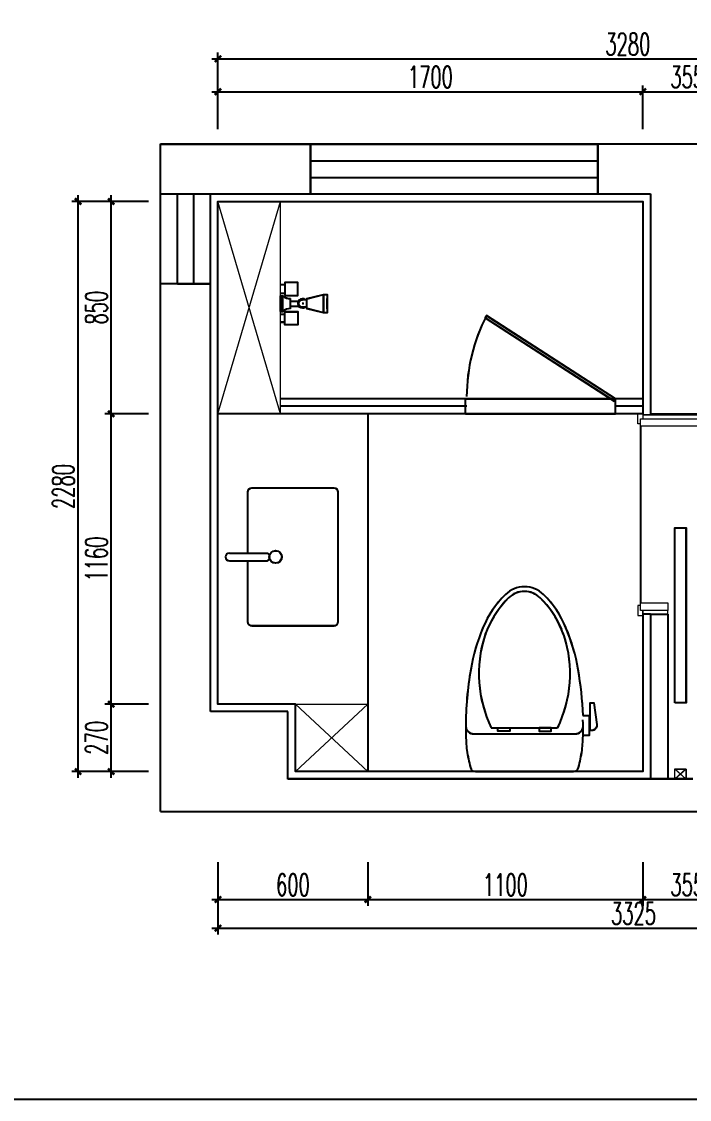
# Model space of a CAD drawing. Header units: inches. Extents: x 24920 to 61775, y 10942 to 38819.
# Drawn here: x 36473 to 39145, y 10942 to 15256 of the extents above; entities that cross this region are included whole.
import ezdxf

# ---------------------------------------------------------------- set-up
doc = ezdxf.new("R2010")
doc.units = ezdxf.units.IN
doc.header["$MEASUREMENT"] = 0
doc.header["$PDMODE"] = 1
doc.linetypes.add('DASHED', pattern=[3.75, 2.5, -1.25])
for name, color, linetype in [('AR-Wall-Finsh-内装完成面', 30, 'Continuous'), ('AR-Walls New-新建墙体', 130, 'Continuous'), ('AR-Walls-建筑墙体', 200, 'Continuous'), ('AR-Window-建筑原窗', 70, 'Continuous'), ('FF-Above-上面看线', 251, 'Continuous'), ('FF-Doors-平面门', 60, 'Continuous'), ('FF-Fixt-平面洁具', 31, 'Continuous')]:
    doc.layers.add(name, color=color, linetype=linetype)
doc.layers.add('FF-Doors-Line平面门套', color=60, linetype='Continuous', lineweight=13)
doc.layers.add('FF-Mill-到顶固定家具', color=40, linetype='Continuous', lineweight=13)
doc.styles.add('DIM', font='simplex.shx', dxfattribs={"width": 0.6, "bigfont": 'extfont.shx'})
doc.dimstyles.new('1比25', dxfattribs={"dimscale": 25, "dimtxt": 3.5, "dimasz": 1, "dimexe": 1, "dimexo": 1, "dimgap": 0.6, "dimtad": 1, "dimdec": 0, "dimrnd": 5, "dimzin": 0, "dimdsep": 46, "dimtxsty": 'DIM', "dimblk": 'ARCHTICK', "dimcen": 0.09, "dimdle": 1, "dimclrd": 1, "dimclre": 1, "dimclrt": 1, "dimadec": 0, "dimazin": 0, "dimtfac": 1, "dimtdec": 0, "dimtix": 1, "dimtmove": 2, "dimatfit": 3, "dimldrblk": '引线箭头（自定义）', "dimfxl": 0, "dimtolj": 1, "dimtzin": 0, "dimarcsym": 0})

# ---------------------------------------------------------------- blocks, each defined once
blk = doc.blocks.new('_ArchTick')
at = {"color": 0, "linetype": 'ByBlock', "const_width": 0.4}
blk.add_lwpolyline([(-0.5, -0.5), (0.5, 0.5)], dxfattribs=at)
blk = doc.blocks.new('*D1390')
at = {"color": 1, "lineweight": -2, "transparency": 16777216}
for p, q in [((40975.4, 4687.7), (40975.4, 4512.7)), ((41575.2, 4687.7), (41575.2, 4512.7)), ((40950.4, 4537.7), (41600.2, 4537.7))]:
    blk.add_line(p, q, dxfattribs=at)
at = {"layer": 'Defpoints', "color": 0, "transparency": 16777216}
for p in [(40975.4, 5320.1), (41575.2, 5320.1), (41575.2, 4537.7)]:
    blk.add_point(p, dxfattribs=at)
at = {"color": 1, "lineweight": -2, "transparency": 16777216, "xscale": 25, "yscale": 25, "zscale": 25, "rotation": 180}
blk.add_blockref('_ArchTick', (40975.4, 4537.7), dxfattribs=at)
at = {"color": 1, "lineweight": -2, "transparency": 16777216, "xscale": 25, "yscale": 25, "zscale": 25}
blk.add_blockref('_ArchTick', (41575.2, 4537.7), dxfattribs=at)
at = {"color": 1, "transparency": 16777216, "insert": (41275.3, 4596.4), "char_height": 87.5, "attachment_point": 5, "style": 'DIM'}
blk.add_mtext('\\A1;600', dxfattribs=at)
blk = doc.blocks.new('引线箭头（自定义）')
at = {"linetype": 'ByBlock', "lineweight": -2}
h = blk.add_hatch(color=8, dxfattribs=at)
h.dxf.hatch_style = 1
h.paths.add_polyline_path([(-1.2, -0.96), (-0.31, 0), (-1.2, 0.96), (-0.91, 1.21), (0, 0), (-0.91, -1.21)])
at = {"color": 0, "linetype": 'ByBlock', "lineweight": -2}
blk.add_line((-0.31, 0), (-4.75, 0), dxfattribs=at)
blk.add_lwpolyline([(-1.2, -0.96), (-0.31, 0), (-1.2, 0.96), (-0.91, 1.21), (0, 0), (-0.91, -1.21)], close=True, dxfattribs=at)
blk = doc.blocks.new('*D1391')
at = {"color": 1, "lineweight": -2, "transparency": 16777216}
for p, q in [((41575.2, 4687.7), (41575.2, 4512.7)), ((42675.4, 4687.7), (42675.4, 4512.7)), ((41550.2, 4537.7), (42700.4, 4537.7))]:
    blk.add_line(p, q, dxfattribs=at)
at = {"layer": 'Defpoints', "color": 0, "transparency": 16777216}
for p in [(41575.2, 5320.1), (42675.4, 5049.8), (42675.4, 4537.7)]:
    blk.add_point(p, dxfattribs=at)
at = {"color": 1, "lineweight": -2, "transparency": 16777216, "xscale": 25, "yscale": 25, "zscale": 25, "rotation": 180}
blk.add_blockref('_ArchTick', (41575.2, 4537.7), dxfattribs=at)
at = {"color": 1, "lineweight": -2, "transparency": 16777216, "xscale": 25, "yscale": 25, "zscale": 25}
blk.add_blockref('_ArchTick', (42675.4, 4537.7), dxfattribs=at)
at = {"color": 1, "transparency": 16777216, "insert": (42125.3, 4596.4), "char_height": 87.5, "attachment_point": 5, "style": 'DIM'}
blk.add_mtext('\\A1;1100', dxfattribs=at)
blk = doc.blocks.new('*D1392')
at = {"color": 1, "lineweight": -2, "transparency": 16777216}
for p, q in [((42675.4, 4687.7), (42675.4, 4512.7)), ((43030.4, 4687.7), (43030.4, 4512.7)), ((42650.4, 4537.7), (43055.4, 4537.7))]:
    blk.add_line(p, q, dxfattribs=at)
at = {"layer": 'Defpoints', "color": 0, "transparency": 16777216}
for p in [(43030.4, 5214.7), (42675.4, 5049.8), (43030.4, 4537.7)]:
    blk.add_point(p, dxfattribs=at)
at = {"color": 1, "lineweight": -2, "transparency": 16777216, "xscale": 25, "yscale": 25, "zscale": 25, "rotation": 180}
blk.add_blockref('_ArchTick', (42675.4, 4537.7), dxfattribs=at)
at = {"color": 1, "lineweight": -2, "transparency": 16777216, "xscale": 25, "yscale": 25, "zscale": 25}
blk.add_blockref('_ArchTick', (43030.4, 4537.7), dxfattribs=at)
at = {"color": 1, "transparency": 16777216, "insert": (42852.9, 4596.4), "char_height": 87.5, "attachment_point": 5, "style": 'DIM'}
blk.add_mtext('\\A1;355', dxfattribs=at)
blk = doc.blocks.new('*D1386')
at = {"color": 1, "lineweight": -2, "transparency": 16777216}
for p, q in [((40975.4, 4573), (40975.4, 4398)), ((44300.4, 4573), (44300.4, 4398)), ((40950.4, 4423), (44325.4, 4423))]:
    blk.add_line(p, q, dxfattribs=at)
at = {"layer": 'Defpoints', "color": 0, "transparency": 16777216}
for p in [(40975.4, 4600.2), (44300.4, 4600.2), (44300.4, 4423)]:
    blk.add_point(p, dxfattribs=at)
at = {"color": 1, "lineweight": -2, "transparency": 16777216, "xscale": 25, "yscale": 25, "zscale": 25, "rotation": 180}
blk.add_blockref('_ArchTick', (40975.4, 4423), dxfattribs=at)
at = {"color": 1, "lineweight": -2, "transparency": 16777216, "xscale": 25, "yscale": 25, "zscale": 25}
blk.add_blockref('_ArchTick', (44300.4, 4423), dxfattribs=at)
at = {"color": 1, "transparency": 16777216, "insert": (42637.9, 4481.7), "char_height": 87.5, "attachment_point": 5, "style": 'DIM'}
blk.add_mtext('\\A1;3325', dxfattribs=at)
blk = doc.blocks.new('*D1394')
at = {"color": 1, "lineweight": -2, "transparency": 16777216}
for p, q in [((40697.9, 5319.8), (40522.9, 5319.8)), ((40547.9, 5024.8), (40547.9, 5344.8)), ((40697.9, 5049.8), (40522.9, 5049.8))]:
    blk.add_line(p, q, dxfattribs=at)
at = {"layer": 'Defpoints', "color": 0, "transparency": 16777216}
for p in [(40547.9, 5319.8), (41285.2, 5319.8), (41285.4, 5049.8)]:
    blk.add_point(p, dxfattribs=at)
at = {"color": 1, "lineweight": -2, "transparency": 16777216, "xscale": 25, "yscale": 25, "zscale": 25}
for p, rotation in [((40547.9, 5319.8), 90), ((40547.9, 5049.8), 270)]:
    blk.add_blockref('_ArchTick', p, dxfattribs=dict(at, rotation=rotation))
at = {"color": 1, "transparency": 16777216, "insert": (40489.1, 5184.8), "char_height": 87.5, "attachment_point": 5, "rotation": 90, "style": 'DIM'}
blk.add_mtext('\\A1;270', dxfattribs=at)
blk = doc.blocks.new('*D1395')
at = {"color": 1, "lineweight": -2, "transparency": 16777216}
for p, q in [((40697.9, 6481.8), (40522.9, 6481.8)), ((40547.9, 5294.8), (40547.9, 6506.8)), ((40697.9, 5319.8), (40522.9, 5319.8))]:
    blk.add_line(p, q, dxfattribs=at)
at = {"layer": 'Defpoints', "color": 0, "transparency": 16777216}
for p in [(40547.9, 6481.8), (41575.2, 6481.8), (41285.2, 5319.8)]:
    blk.add_point(p, dxfattribs=at)
at = {"color": 1, "lineweight": -2, "transparency": 16777216, "xscale": 25, "yscale": 25, "zscale": 25}
for p, rotation in [((40547.9, 6481.8), 90), ((40547.9, 5319.8), 270)]:
    blk.add_blockref('_ArchTick', p, dxfattribs=dict(at, rotation=rotation))
at = {"color": 1, "transparency": 16777216, "insert": (40489.1, 5900.8), "char_height": 87.5, "attachment_point": 5, "rotation": 90, "style": 'DIM'}
blk.add_mtext('\\A1;1160', dxfattribs=at)
blk = doc.blocks.new('*D1396')
at = {"color": 1, "lineweight": -2, "transparency": 16777216}
for p, q in [((40547.9, 6456.8), (40547.9, 7356.8)), ((40697.9, 7331.8), (40522.9, 7331.8)), ((40697.9, 6481.8), (40522.9, 6481.8))]:
    blk.add_line(p, q, dxfattribs=at)
at = {"layer": 'Defpoints', "color": 0, "transparency": 16777216}
for p in [(40547.9, 7331.8), (41435.2, 7331.8), (41575.2, 6481.8)]:
    blk.add_point(p, dxfattribs=at)
at = {"color": 1, "lineweight": -2, "transparency": 16777216, "xscale": 25, "yscale": 25, "zscale": 25}
for p, rotation in [((40547.9, 7331.8), 90), ((40547.9, 6481.8), 270)]:
    blk.add_blockref('_ArchTick', p, dxfattribs=dict(at, rotation=rotation))
at = {"color": 1, "transparency": 16777216, "insert": (40489.1, 6906.8), "char_height": 87.5, "attachment_point": 5, "rotation": 90, "style": 'DIM'}
blk.add_mtext('\\A1;850', dxfattribs=at)
blk = doc.blocks.new('*D1397')
at = {"color": 1, "lineweight": -2, "transparency": 16777216}
for p, q in [((40950.2, 7771.2), (42700.2, 7771.2)), ((40975.2, 7621.2), (40975.2, 7796.2)), ((42675.2, 7621.2), (42675.2, 7796.2))]:
    blk.add_line(p, q, dxfattribs=at)
at = {"layer": 'Defpoints', "color": 0, "transparency": 16777216}
for p in [(42675.2, 7771.2), (40975.2, 7332.1), (42675.2, 7331.8)]:
    blk.add_point(p, dxfattribs=at)
at = {"color": 1, "lineweight": -2, "transparency": 16777216, "xscale": 25, "yscale": 25, "zscale": 25, "rotation": 180}
blk.add_blockref('_ArchTick', (40975.2, 7771.2), dxfattribs=at)
at = {"color": 1, "lineweight": -2, "transparency": 16777216, "xscale": 25, "yscale": 25, "zscale": 25}
blk.add_blockref('_ArchTick', (42675.2, 7771.2), dxfattribs=at)
at = {"color": 1, "transparency": 16777216, "insert": (41825.2, 7829.9), "char_height": 87.5, "attachment_point": 5, "style": 'DIM'}
blk.add_mtext('\\A1;1700', dxfattribs=at)
blk = doc.blocks.new('*D1398')
at = {"color": 1, "lineweight": -2, "transparency": 16777216}
for p, q in [((42650.2, 7771.2), (43055.2, 7771.2)), ((42675.2, 7621.2), (42675.2, 7796.2)), ((43030.2, 7621.2), (43030.2, 7796.2))]:
    blk.add_line(p, q, dxfattribs=at)
at = {"layer": 'Defpoints', "color": 0, "transparency": 16777216}
for p in [(43030.2, 7771.2), (43030.2, 7351.8), (42675.2, 7331.8)]:
    blk.add_point(p, dxfattribs=at)
at = {"color": 1, "lineweight": -2, "transparency": 16777216, "xscale": 25, "yscale": 25, "zscale": 25, "rotation": 180}
blk.add_blockref('_ArchTick', (42675.2, 7771.2), dxfattribs=at)
at = {"color": 1, "lineweight": -2, "transparency": 16777216, "xscale": 25, "yscale": 25, "zscale": 25}
blk.add_blockref('_ArchTick', (43030.2, 7771.2), dxfattribs=at)
at = {"color": 1, "transparency": 16777216, "insert": (42852.7, 7829.9), "char_height": 87.5, "attachment_point": 5, "style": 'DIM'}
blk.add_mtext('\\A1;355', dxfattribs=at)
blk = doc.blocks.new('*D1388')
at = {"color": 1, "lineweight": -2, "transparency": 16777216}
for p, q in [((40950.2, 7902.7), (44280.2, 7902.7)), ((40975.2, 7752.7), (40975.2, 7927.7)), ((44255.2, 7752.7), (44255.2, 7927.7))]:
    blk.add_line(p, q, dxfattribs=at)
at = {"layer": 'Defpoints', "color": 0, "transparency": 16777216}
for p in [(44255.2, 7902.7), (40975.2, 7641.7), (44255.2, 7641.7)]:
    blk.add_point(p, dxfattribs=at)
at = {"color": 1, "lineweight": -2, "transparency": 16777216, "xscale": 25, "yscale": 25, "zscale": 25, "rotation": 180}
blk.add_blockref('_ArchTick', (40975.2, 7902.7), dxfattribs=at)
at = {"color": 1, "lineweight": -2, "transparency": 16777216, "xscale": 25, "yscale": 25, "zscale": 25}
blk.add_blockref('_ArchTick', (44255.2, 7902.7), dxfattribs=at)
at = {"color": 1, "transparency": 16777216, "insert": (42615.2, 7961.4), "char_height": 87.5, "attachment_point": 5, "style": 'DIM'}
blk.add_mtext('\\A1;3280', dxfattribs=at)
blk = doc.blocks.new('*D1389')
at = {"color": 1, "lineweight": -2, "transparency": 16777216}
for p, q in [((40415.5, 5024.8), (40415.5, 7356.8)), ((40565.5, 7331.8), (40390.5, 7331.8)), ((40565.5, 5049.8), (40390.5, 5049.8))]:
    blk.add_line(p, q, dxfattribs=at)
at = {"layer": 'Defpoints', "color": 0, "transparency": 16777216}
for p in [(40415.5, 7331.8), (40680.3, 7331.8), (40680.3, 5049.8)]:
    blk.add_point(p, dxfattribs=at)
at = {"color": 1, "lineweight": -2, "transparency": 16777216, "xscale": 25, "yscale": 25, "zscale": 25}
for p, rotation in [((40415.5, 7331.8), 90), ((40415.5, 5049.8), 270)]:
    blk.add_blockref('_ArchTick', p, dxfattribs=dict(at, rotation=rotation))
at = {"color": 1, "transparency": 16777216, "insert": (40356.7, 6190.8), "char_height": 87.5, "attachment_point": 5, "rotation": 90, "style": 'DIM'}
blk.add_mtext('\\A1;2280', dxfattribs=at)
blk = doc.blocks.new('A$C876516e2')
at = {"color": 4}
blk.add_line((2182.2, 3164.1), (4102.4, 3164.1), dxfattribs=at)
at = {"layer": 'AR-Wall-Finsh-内装完成面', "linetype": 'ByBlock', "ltscale": 5}
blk.add_lwpolyline([(2392.2, 1282.1), (2362.2, 1282.1), (2362.2, 652.1), (972.2, 652.1), (972.2, 922.1), (662.2, 922.1), (662.2, 2934.1), (2362.2, 2934.1), (2362.2, 2084.1)], dxfattribs=at)
at = {"layer": 'AR-Wall-Finsh-内装完成面', "color": 3, "linetype": 'ByBlock', "ltscale": 5}
blk.add_lwpolyline([(2392.4, 1281.8), (2362.4, 1281.8), (2362.4, 651.8), (972.4, 651.8), (972.4, 921.8), (662.4, 921.8), (662.4, 2933.8), (2362.4, 2933.8), (2362.4, 2083.8)], dxfattribs=at)
at = {"layer": 'AR-Walls New-新建墙体', "linetype": 'ByBlock', "ltscale": 5}
for p, q in [((2392.2, 1282.1), (2392.2, 622.1)), ((2392.2, 1282.1), (2462.2, 1282.1)), ((2392.4, 1281.8), (2392.4, 621.8)), ((2392.4, 1281.8), (2462.4, 1281.8)), ((2462.2, 1282.1), (2462.2, 622.1)), ((2462.2, 1282.1), (2462.2, 622.1)), ((2462.4, 1281.8), (2462.4, 621.8)), ((2462.4, 1281.8), (2462.4, 621.8))]:
    blk.add_line(p, q, dxfattribs=at)
at = {"layer": 'AR-Walls-建筑墙体', "color": 4, "linetype": 'ByBlock', "ltscale": 5}
for p, q in [((432.2, 2964.1), (432.2, 3164.1)), ((432.2, 3164.1), (1032.2, 3164.1)), ((432.4, 2963.8), (432.4, 3163.8)), ((432.4, 3163.8), (1032.4, 3163.8)), ((1032.2, 2964.1), (1032.2, 3164.1)), ((1032.2, 3164.1), (1032.2, 2964.1)), ((1032.4, 2963.8), (1032.4, 3163.8)), ((1032.4, 3163.8), (1032.4, 2963.8)), ((2182.2, 2964.1), (2182.2, 3164.1)), ((2182.2, 3164.1), (2182.2, 2964.1)), ((2182.4, 2963.8), (2182.4, 3163.8)), ((2182.4, 3163.8), (2182.4, 2963.8)), ((432.2, 2964.1), (632.2, 2964.1)), ((432.4, 2963.8), (632.4, 2963.8)), ((632.2, 2964.1), (1032.2, 2964.1)), ((632.4, 2963.8), (1032.4, 2963.8)), ((2182.2, 2964.1), (2392.2, 2964.1)), ((2392.2, 2964.1), (2392.2, 2084.1)), ((632.2, 2604.1), (432.2, 2604.1)), ((432.4, 492.1), (432.4, 2603.8)), ((500.2, 2604.1), (632.2, 2604.1)), ((632.2, 892.1), (632.2, 2604.1)), ((632.4, 891.8), (632.4, 2603.8)), ((2392.4, 2084.1), (2692.2, 2084.1)), ((942.2, 892.1), (632.2, 892.1)), ((942.4, 891.8), (632.4, 891.8)), ((942.2, 622.1), (942.2, 892.1)), ((942.4, 621.8), (942.4, 891.8)), ((2562.2, 622.1), (942.2, 622.1)), ((2562.4, 621.8), (942.4, 621.8)), ((432.4, 492.1), (4127.4, 492.1))]:
    blk.add_line(p, q, dxfattribs=at)
at = {"layer": 'AR-Walls-建筑墙体', "linetype": 'ByBlock', "ltscale": 5}
blk.add_line((432.2, 2482.1), (432.2, 2604.1), dxfattribs=at)
at = {"layer": 'AR-Window-建筑原窗', "linetype": 'ByBlock', "ltscale": 5}
for p, q in [((1032.2, 3164.1), (2182.2, 3164.1)), ((1032.4, 3163.8), (2182.4, 3163.8)), ((1032.2, 3096.1), (2182.2, 3096.1)), ((1032.4, 3095.8), (2182.4, 3095.8)), ((1032.2, 3030.1), (2182.2, 3030.1)), ((1032.4, 3029.8), (2182.4, 3029.8)), ((432.2, 2604.1), (432.2, 2964.1)), ((432.4, 2603.8), (432.4, 2963.8)), ((500.2, 2604.1), (500.2, 2964.1)), ((500.4, 2603.8), (500.4, 2963.8)), ((566.2, 2604.1), (566.2, 2964.1)), ((566.4, 2603.8), (566.4, 2963.8)), ((632.2, 2604.1), (632.2, 2964.1)), ((632.4, 2603.8), (632.4, 2963.8)), ((1032.2, 2964.1), (2182.2, 2964.1)), ((1032.4, 2963.8), (2182.4, 2963.8))]:
    blk.add_line(p, q, dxfattribs=at)
at = {"layer": 'FF-Above-上面看线', "linetype": 'DASHED'}
for p, q in [((2352.2, 2034.1), (2352.2, 1327.1)), ((2352.4, 2033.8), (2352.4, 1326.8))]:
    blk.add_line(p, q, dxfattribs=at)
at = {"layer": 'FF-Doors-Line平面门套', "ltscale": 1000}
for points in [[(2352.2, 2044.1), (2342.2, 2044.1), (2342.2, 2084.1), (2362.2, 2084.1), (2362.2, 2064.1)], [(2352.4, 2043.8), (2342.4, 2043.8), (2342.4, 2083.8), (2362.4, 2083.8), (2362.4, 2063.8)], [(2352.2, 2064.1), (2727.2, 2064.1), (2727.2, 2034.1), (2352.2, 2034.1), (2352.2, 2064.1)], [(2352.4, 2063.8), (2727.4, 2063.8), (2727.4, 2033.8), (2352.4, 2033.8), (2352.4, 2063.8)], [(2352.2, 1317.1), (2342.2, 1317.1), (2342.2, 1277.1), (2362.2, 1277.1), (2362.2, 1297.1)], [(2352.4, 1316.8), (2342.4, 1316.8), (2342.4, 1276.8), (2362.4, 1276.8), (2362.4, 1296.8)], [(2462.2, 1297.1), (2352.2, 1297.1), (2352.2, 1327.1), (2462.2, 1327.1), (2462.2, 1297.1)], [(2462.4, 1296.8), (2352.4, 1296.8), (2352.4, 1326.8), (2462.4, 1326.8), (2462.4, 1296.8)]]:
    blk.add_lwpolyline(points, dxfattribs=at)
for points in [[(2362.2, 2079.1), (2362.2, 2064.1), (2717.2, 2064.1), (2717.2, 2079.1)], [(2362.4, 2078.8), (2362.4, 2063.8), (2717.4, 2063.8), (2717.4, 2078.8)], [(2462.2, 1282.1), (2462.2, 1297.1), (2362.2, 1297.1), (2362.2, 1282.1)], [(2462.4, 1281.8), (2462.4, 1296.8), (2362.4, 1296.8), (2362.4, 1281.8)]]:
    blk.add_lwpolyline(points, close=True, dxfattribs=at)
at = {"layer": 'FF-Doors-平面门', "linetype": 'ByBlock', "ltscale": 5}
for points in [[(2489.7, 927.1), (2489.7, 1627.1), (2534.7, 1627.1), (2534.7, 927.1)], [(2489.9, 926.8), (2489.9, 1626.8), (2534.9, 1626.8), (2534.9, 926.8)]]:
    blk.add_lwpolyline(points, close=True, dxfattribs=at)
at = {"layer": 'FF-Fixt-平面洁具', "linetype": 'ByBlock', "ltscale": 5}
for p, q in [((912.2, 2494.1), (912.2, 2556.1)), ((912.2, 2556.1), (922.2, 2556.1)), ((912.4, 2493.7), (912.4, 2555.7)), ((912.4, 2555.7), (922.4, 2555.7)), ((917.2, 2494.1), (917.2, 2556.1)), ((917.4, 2493.7), (917.4, 2555.7)), ((922.2, 2494.1), (922.2, 2556.1)), ((922.4, 2493.7), (922.4, 2555.7)), ((952.1, 2505.1), (952.1, 2545.1)), ((952.1, 2535.1), (984.7, 2535.1)), ((952.1, 2515.1), (985.6, 2515.1)), ((952.2, 2504.7), (952.2, 2544.7)), ((952.2, 2534.7), (984.8, 2534.7)), ((952.2, 2514.7), (985.7, 2514.7)), ((1004.7, 2525.1), (999.7, 2525.1)), ((1004.9, 2524.7), (999.9, 2524.7)), ((1017.1, 2510.7), (1000, 2510.8)), ((1017.1, 2540.7), (1000.1, 2540.8)), ((1017.2, 2510.3), (1000.1, 2510.4)), ((1017.2, 2540.3), (1000.2, 2540.4)), ((1002.2, 2527.6), (1002.2, 2522.6)), ((1002.4, 2527.2), (1002.4, 2522.2)), ((1017.2, 2505.1), (1017.2, 2545.1)), ((1017.4, 2504.7), (1017.4, 2544.7)), ((1099.2, 2505.1), (1099.2, 2545.1)), ((1099.4, 2504.7), (1099.4, 2544.7)), ((912.2, 2494.1), (922.2, 2494.1)), ((912.4, 2493.7), (922.4, 2493.7)), ((2362.2, 2144.1), (912.2, 2144.1)), ((1658, 2114.1), (912.2, 2114.1)), ((2362.4, 2143.8), (912.4, 2143.8)), ((1652.4, 2084.1), (1652.4, 2144.1)), ((1652.5, 2083.8), (1652.5, 2143.8)), ((2252.4, 2084.1), (2252.4, 2144.1)), ((2362.2, 2114.1), (2252.4, 2114.1)), ((2252.5, 2083.8), (2252.5, 2143.8)), ((2362.2, 2084.1), (662.2, 2084.1)), ((2362.4, 2083.8), (662.4, 2083.8)), ((1658.1, 2113.8), (912.4, 2113.8)), ((2362.4, 2113.8), (2252.5, 2113.8)), ((1127, 1786.4), (797, 1786.4)), ((1755.7, 827), (2021.3, 827)), ((1755.9, 826.6), (2021.4, 826.6)), ((1685.6, 803), (2091.4, 803)), ((1685.8, 802.6), (2091.5, 802.6)), ((1693, 652.1), (2084, 652.1)), ((1693.1, 651.8), (2084.1, 651.8))]:
    blk.add_line(p, q, dxfattribs=at)
at = {"layer": 'FF-Fixt-平面洁具', "color": 2, "linetype": 'ByBlock', "ltscale": 5}
for p, q in [((1262.2, 2084.1), (1262.2, 652.1)), ((1262.4, 2083.8), (1262.4, 651.8)), ((780.5, 1769.9), (780.5, 1526.5)), ((780.7, 1769.5), (780.7, 1526.1)), ((1127.2, 1786), (797.2, 1786)), ((1143.5, 1252.5), (1143.5, 1769.9)), ((1143.7, 1252.1), (1143.7, 1769.5)), ((780.5, 1495.9), (780.5, 1252.5)), ((780.7, 1495.5), (780.7, 1252.1)), ((797, 1236), (1127, 1236)), ((797.2, 1235.6), (1127.2, 1235.6))]:
    blk.add_line(p, q, dxfattribs=at)
at = {"layer": 'FF-Fixt-平面洁具', "color": 250, "linetype": 'ByBlock', "ltscale": 5}
for p, q in [((707.8, 1526.5), (860.9, 1526.5)), ((707.9, 1526.1), (861.1, 1526.1)), ((707.8, 1495.9), (860.9, 1495.9)), ((707.9, 1495.5), (861.1, 1495.5))]:
    blk.add_line(p, q, dxfattribs=at)
at = {"layer": 'FF-Fixt-平面洁具', "linetype": 'ByBlock', "ltscale": 5, "elevation": 0}
for points in [[(930.2, 2600.3), (912.2, 2600.3)], [(930.3, 2599.9), (912.4, 2599.9)], [(912.2, 2567), (930.2, 2567)], [(912.4, 2566.6), (930.3, 2566.6)], [(912.2, 2483.3), (930.2, 2483.3)], [(912.4, 2482.9), (930.3, 2482.9)], [(930.2, 2450), (912.2, 2450)], [(930.3, 2449.6), (912.4, 2449.6)]]:
    blk.add_lwpolyline(points, dxfattribs=at)
for points in [[(930.2, 2557.2), (981.6, 2557.2), (981.6, 2610), (930.2, 2610)], [(930.3, 2556.9), (981.8, 2556.9), (981.8, 2609.6), (930.3, 2609.6)], [(930.2, 2493), (981.6, 2493), (981.6, 2440.2), (930.2, 2440.2)], [(930.3, 2492.6), (981.8, 2492.6), (981.8, 2439.9), (930.3, 2439.9)]]:
    blk.add_lwpolyline(points, close=True, dxfattribs=at)
at = {"layer": 'FF-Fixt-平面洁具', "linetype": 'ByBlock', "ltscale": 5}
for points in [[(1084.2, 2488.6), (1017.2, 2505.1), (1017.2, 2545.1), (1084.2, 2561.6), (1084.2, 2488.6)], [(1084.4, 2488.2), (1017.4, 2504.7), (1017.4, 2544.7), (1084.4, 2561.2), (1084.4, 2488.2)], [(1652.4, 2144.1), (2252.4, 2144.1)], [(1652.5, 2143.8), (2252.5, 2143.8)], [(1652.4, 2084.1), (2252.4, 2084.1)], [(1652.5, 2083.8), (2252.5, 2083.8)], [(2122.6, 876.3), (2147.5, 876.3), (2147.5, 796.8), (2122.9, 796.8)], [(2122.7, 875.9), (2147.6, 875.9), (2147.6, 796.4), (2123, 796.4)]]:
    blk.add_lwpolyline(points, dxfattribs=at)
for points in [[(1084.2, 2488.6), (1084.2, 2561.6), (1099.2, 2561.6), (1099.2, 2488.6)], [(1084.4, 2488.2), (1084.4, 2561.2), (1099.4, 2561.2), (1099.4, 2488.2)], [(2252.4, 2144.1), (1736.4, 2476.7), (1731.7, 2467.9), (2247.7, 2135.3)], [(2252.5, 2143.8), (1736.6, 2476.3), (1731.8, 2467.5), (2247.8, 2135)], [(1781.8, 827), (1830, 827), (1830, 813.6), (1781.8, 813.6)], [(1781.9, 826.6), (1830.1, 826.6), (1830.1, 813.3), (1781.9, 813.3)], [(1995.2, 827), (1947, 827), (1947, 813.6), (1995.2, 813.6)], [(1995.3, 826.6), (1947.1, 826.6), (1947.1, 813.3), (1995.3, 813.3)]]:
    blk.add_lwpolyline(points, close=True, dxfattribs=at)
at = {"layer": 'FF-Fixt-平面洁具', "linetype": 'ByBlock', "ltscale": 5, "elevation": 0}
for points in [[(1007.2, 2540.8), (1007.2, 2543.8), (1000.1, 2543.8, 1), (1000.1, 2507.8), (1007.2, 2507.8), (1007.2, 2510.8)], [(1007.4, 2540.4), (1007.4, 2543.4), (1000.2, 2543.4, 1), (1000.2, 2507.4), (1007.4, 2507.4), (1007.4, 2510.4)], [(1000.1, 2510.8, -1), (1000.1, 2540.8)], [(1000.2, 2510.4, -1), (1000.2, 2540.4)]]:
    blk.add_lwpolyline(points, format="xyb", dxfattribs=at)
at = {"layer": 'FF-Fixt-平面洁具', "linetype": 'ByBlock', "ltscale": 5}
for points in [[(2156.8, 816.3), (2151.2, 816.3), (2151.2, 927), (2166.4, 927), (2178, 840.5, -0.454025)], [(2157, 815.9), (2151.3, 815.9), (2151.3, 926.6), (2166.5, 926.6), (2178.2, 840.1, -0.454025)]]:
    blk.add_lwpolyline(points, format="xyb", close=True, dxfattribs=at)
at = {"layer": 'FF-Fixt-平面洁具', "color": 250, "linetype": 'ByBlock', "ltscale": 5}
for centre in [(892.8, 1511.2), (892.9, 1510.8)]:
    blk.add_circle(centre, 25, dxfattribs=at)
at = {"layer": 'FF-Fixt-平面洁具', "linetype": 'ByBlock', "ltscale": 5}
for centre, radius, start, end in [((950.8, 2587.6), 42.5, 227.7706, 271.7892), ((950.9, 2587.2), 42.5, 227.7706, 271.7892), ((950.8, 2462.7), 42.5, 88.2167, 132.2353), ((950.9, 2462.3), 42.5, 88.2167, 132.2353), ((2375.1, 2148.7), 717.9, 152.8192, 179.6628), ((2375.2, 2148.3), 717.9, 152.8192, 179.6628), ((1888.5, 1283.2), 108.7, 90, 134.6448), ((1888.6, 1282.8), 108.7, 90, 134.6448), ((1888.5, 1283.2), 108.7, 45.3552, 90), ((1888.6, 1282.8), 108.7, 45.3552, 90), ((2099.1, 1070), 408.4, 134.6448, 157.2477), ((2099.2, 1069.6), 408.4, 134.6448, 157.2477), ((2099.1, 1070), 389.7, 134.6448, 157.2477), ((2099.2, 1069.6), 389.7, 134.6448, 157.2477), ((1888.5, 1283.2), 90, 90, 134.6448), ((1888.6, 1282.8), 90, 90, 134.6448), ((1888.5, 1283.2), 90, 45.3552, 90), ((1888.6, 1282.8), 90, 45.3552, 90), ((1677.9, 1070), 389.7, 22.7523, 45.3552), ((1678.1, 1069.6), 389.7, 22.7523, 45.3552), ((1677.9, 1070), 408.4, 22.7523, 45.3552), ((1678.1, 1069.6), 408.4, 22.7523, 45.3552), ((2440.8, 926.7), 778.9, 157.2477, 170.1453), ((2440.9, 926.3), 778.9, 157.2477, 170.1453), ((2440.8, 926.7), 760.2, 157.2477, 159.3267), ((2440.9, 926.3), 760.2, 157.2477, 159.3267), ((1336.2, 926.7), 760.2, 20.6733, 22.7523), ((1336.3, 926.3), 760.2, 20.6733, 22.7523), ((1336.2, 926.7), 778.9, 9.8547, 22.7523), ((1336.3, 926.3), 778.9, 9.8547, 22.7523), ((2206, 1044), 499.9, 162.4094, 205.7301), ((2206.2, 1043.6), 499.9, 162.4094, 205.7301), ((1571, 1044), 499.9, 334.2699, 17.5906), ((1571.1, 1043.6), 499.9, 334.2699, 17.5906), ((2985.6, 832), 1331.9, 170.1453, 180), ((2985.7, 831.7), 1331.9, 170.1453, 180), ((556.8, 801.6), 1568.3, 2.7302, 9.4831), ((556.9, 801.2), 1568.3, 2.7302, 9.4831), ((2554.9, 824.1), 901.2, 177.7793, 181.3409), ((1685.6, 835.1), 32.1, 185.4692, 270), ((2555, 823.7), 901.2, 177.7793, 181.3409), ((1685.8, 834.7), 32.1, 185.4692, 270), ((2091.4, 835.1), 32.1, 270, 354.5308), ((2091.5, 834.7), 32.1, 270, 354.5308), ((1222.1, 824.1), 901.2, 358.6591, 2.2207), ((1222.2, 823.7), 901.2, 358.6591, 2.2207), ((2554.9, 824.1), 901.2, 181.3409, 185.5427), ((2555, 823.7), 901.2, 181.3409, 185.5427), ((1222.1, 824.1), 901.2, 354.4573, 358.6591), ((1222.2, 823.7), 901.2, 354.4573, 358.6591), ((2546.5, 887.1), 901.2, 189.5813, 194.0459), ((2546.7, 886.7), 901.2, 189.5813, 194.0459), ((1230.5, 887.1), 901.2, 345.9541, 350.4187), ((1230.6, 886.7), 901.2, 345.9541, 350.4187), ((1693, 673.5), 21.4, 194.0459, 270), ((1693.1, 673.1), 21.4, 194.0459, 270), ((2084, 673.5), 21.4, 270, 345.9541), ((2084.1, 673.1), 21.4, 270, 345.9541)]:
    blk.add_arc(centre, radius, start, end, dxfattribs=at)
at = {"layer": 'FF-Fixt-平面洁具', "color": 2, "linetype": 'ByBlock', "ltscale": 5}
for centre, start, end in [((797, 1769.9), 90, 180), ((797.2, 1769.5), 90, 180), ((1127, 1769.9), 0, 90), ((1127.2, 1769.5), 0, 90), ((797, 1252.5), 180, 270), ((797.2, 1252.1), 180, 270), ((1127, 1252.5), 270, 0), ((1127.2, 1252.1), 270, 0)]:
    blk.add_arc(centre, 16.5, start, end, dxfattribs=at)
at = {"layer": 'FF-Fixt-平面洁具', "color": 250, "linetype": 'ByBlock', "ltscale": 5}
for centre in [(707.8, 1511.2), (707.9, 1510.8)]:
    blk.add_arc(centre, 15.3, 90, 270, dxfattribs=at)
at = {"layer": 'FF-Fixt-平面洁具', "color": 250, "linetype": 'ByBlock', "ltscale": 5, "extrusion": (0, 0, -1)}
for centre, major_axis, start_param, end_param in [((860.9, 1511.2), (0, -15.3), 3.141593, 6.283185), ((860.9, 1511.2), (0, 15.3), 0, 1.570794), ((860.9, 1511.2), (0, 15.3), 1.570798, 3.141593), ((861.1, 1510.8), (0, -15.3), 3.141593, 6.283185), ((861.1, 1510.8), (0, 15.3), 0, 1.570794), ((861.1, 1510.8), (0, 15.3), 1.570798, 3.141593)]:
    blk.add_ellipse(centre, major_axis=major_axis, ratio=0.448066, start_param=start_param, end_param=end_param, dxfattribs=at)
at = {"layer": 'FF-Mill-到顶固定家具', "color": 251, "linetype": 'ByBlock', "ltscale": 5}
for p, q in [((662.2, 2084.1), (912.2, 2934.1)), ((912.2, 2084.1), (662.2, 2934.1)), ((662.4, 2083.8), (912.4, 2933.8)), ((912.4, 2083.8), (662.4, 2933.8)), ((972.2, 922.1), (1262.2, 652.1)), ((972.2, 652.1), (1262.2, 922.1)), ((972.4, 921.8), (1262.4, 651.8)), ((972.4, 651.8), (1262.4, 921.8))]:
    blk.add_line(p, q, dxfattribs=at)
at = {"layer": 'FF-Mill-到顶固定家具', "linetype": 'ByBlock', "ltscale": 5}
for p, q in [((972.2, 922.1), (1262.2, 922.1)), ((972.4, 921.8), (1262.4, 921.8)), ((1262.2, 922.1), (1262.2, 652.1)), ((1262.4, 921.8), (1262.4, 651.8)), ((2534.7, 622.1), (2489.7, 662.1)), ((2534.7, 662.1), (2489.7, 622.1)), ((2534.9, 621.8), (2489.9, 661.8)), ((2534.9, 661.8), (2489.9, 621.8))]:
    blk.add_line(p, q, dxfattribs=at)
for points in [[(912.2, 2084.1), (912.2, 2934.1), (662.2, 2934.1), (662.2, 2084.1)], [(912.4, 2083.8), (912.4, 2933.8), (662.4, 2933.8), (662.4, 2083.8)], [(2534.7, 622.1), (2489.7, 622.1), (2489.7, 662.1), (2534.7, 662.1)], [(2534.9, 621.8), (2489.9, 621.8), (2489.9, 661.8), (2534.9, 661.8)]]:
    blk.add_lwpolyline(points, close=True, dxfattribs=at)
for base, p1, p2, picture, middle in [((3942.2, 3504.7), (662.2, 3243.7), (3942.2, 3243.7), '*D1388', (2302.2, 3563.4)), ((2362.2, 3373.2), (662.2, 2934.1), (2362.2, 2933.8), '*D1397', (1512.2, 3431.9)), ((2717.2, 3373.2), (2362.2, 2933.8), (2717.2, 2953.8), '*D1398', (2539.7, 3431.9)), ((1262.2, 139.7), (662.4, 922.1), (1262.2, 922.1), '*D1390', (962.3, 198.4)), ((2362.4, 139.7), (1262.2, 922.1), (2362.4, 651.8), '*D1391', (1812.3, 198.4)), ((2717.4, 139.7), (2362.4, 651.8), (2717.4, 816.7), '*D1392', (2539.9, 198.4)), ((3987.4, 25), (662.4, 202.2), (3987.4, 202.2), '*D1386', (2324.9, 83.8))]:
    dim = blk.add_linear_dim(base=base, p1=p1, p2=p2, dimstyle='1比25')
    dim.commit()
    dim.dimension.update_dxf_attribs({"geometry": picture, "text_midpoint": middle, "insert": (-40313, -4398)})
for base, p1, p2, picture, middle in [((102.5, 2933.8), (367.3, 651.8), (367.3, 2933.8), '*D1389', (43.8, 1792.8)), ((234.9, 2933.8), (1262.2, 2083.8), (1122.2, 2933.8), '*D1396', (176.1, 2508.8)), ((234.9, 2083.8), (972.2, 921.8), (1262.2, 2083.8), '*D1395', (176.1, 1502.8)), ((234.9, 921.8), (972.4, 651.8), (972.2, 921.8), '*D1394', (176.1, 786.8))]:
    dim = blk.add_linear_dim(base=base, p1=p1, p2=p2, angle=90, dimstyle='1比25')
    dim.commit()
    dim.dimension.update_dxf_attribs({"geometry": picture, "text_midpoint": middle, "insert": (-40313, -4398)})

msp = doc.modelspace()

# ---------------------------------------------------------------- linework, layer by layer
msp.add_lwpolyline([(24920, 36083), (61775, 36083), (61775, 10941.5), (24920, 10941.5)], close=True)

# ---------------------------------------------------------------- block references
msp.add_blockref('A$C876516e2', (36596.1, 11602.1))

doc.saveas('drawing.dxf')
